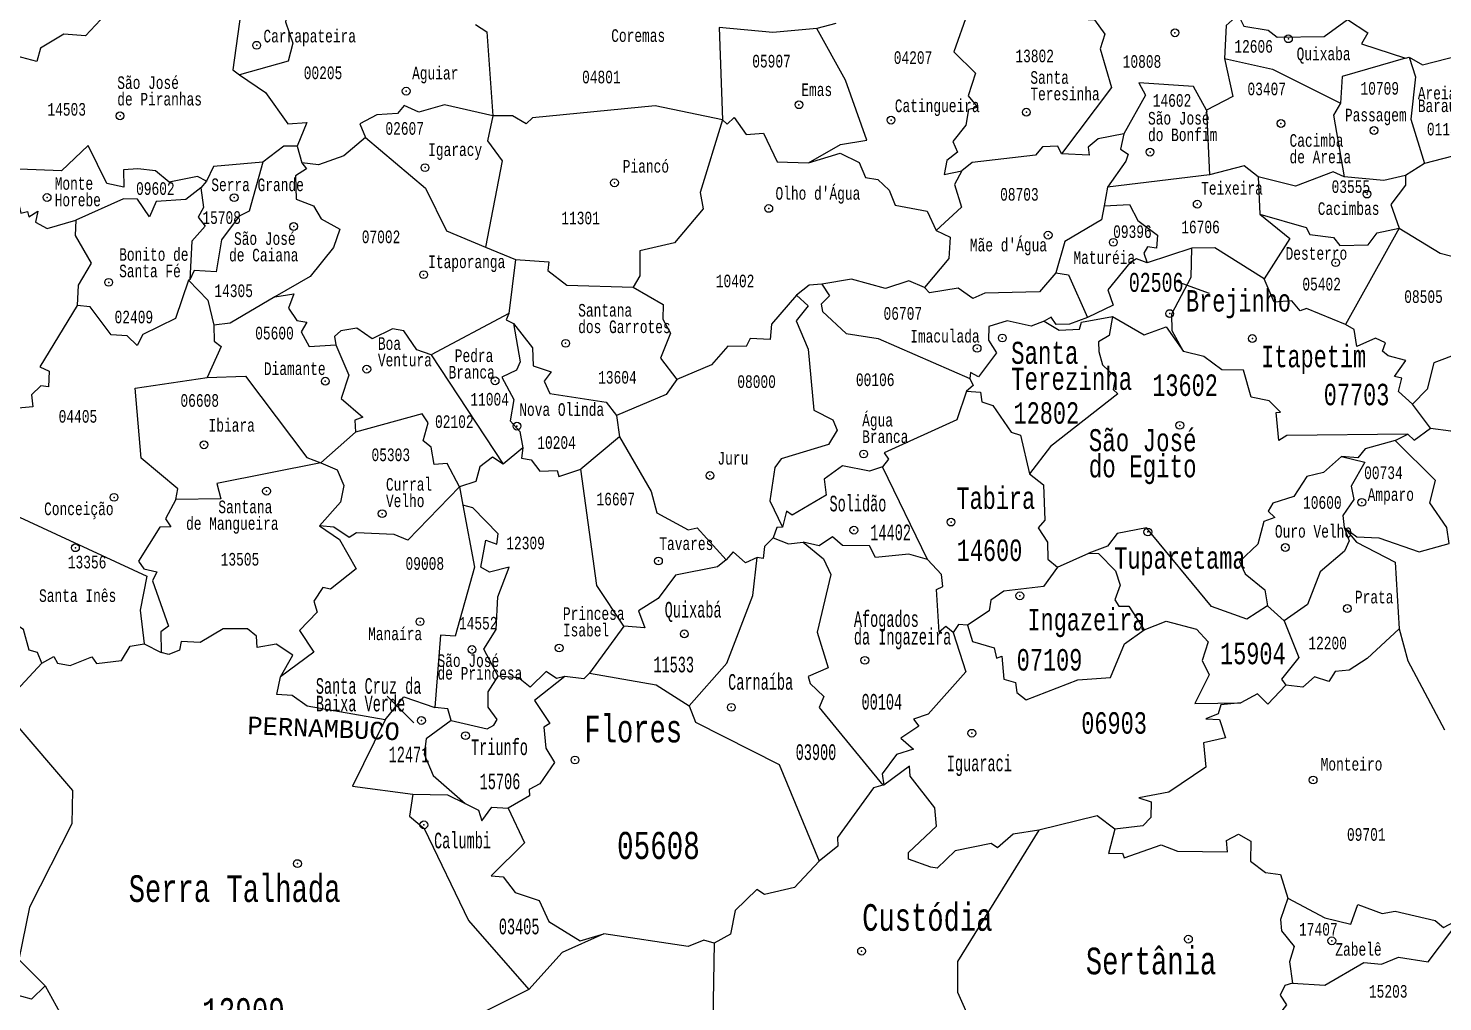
# Model space of a CAD drawing. Header units: millimetres. Extents: x 9851 to 10267, y 23387 to 23778.
# Drawn here: x 10204.67 to 10221.05, y 23643.33 to 23654.6 of the extents above; entities that cross this region are included whole.
import ezdxf
from ezdxf.enums import TextEntityAlignment as Align

# ---------------------------------------------------------------- set-up
doc = ezdxf.new("R2010")
doc.units = ezdxf.units.MM
doc.layers.add('3', color=7, linetype='Continuous')
doc.styles.add('MONOTXT', font='MONOTXT', dxfattribs={"height": 0.2})

# ---------------------------------------------------------------- blocks, each defined once
blk = doc.blocks.new('SEDE')
at = {"layer": '3', "color": 7, "linetype": 'Continuous'}
blk.add_circle((0, 0), 0.00451, dxfattribs=at)

msp = doc.modelspace()

# ---------------------------------------------------------------- linework, layer by layer
at = {"color": 7, "linetype": 'Continuous'}
for p, q in [((10212.674, 23654.61), (10212.712, 23653.54)), ((10214.022, 23654.658), (10213.802, 23654.599)), ((10220.622, 23654.257), (10220.665, 23654.266)), ((10218.316, 23653.654), (10218.351, 23652.906)), ((10207.784, 23653.237), (10207.84, 23653.044)), ((10220.841, 23653.038), (10220.624, 23652.898)), ((10218.351, 23652.906), (10217.172, 23652.763)), ((10218.915, 23652.881), (10218.934, 23652.449)), ((10206.736, 23652.83), (10206.669, 23652.756)), ((10217.172, 23652.763), (10217.13, 23652.546)), ((10220.548, 23652.289), (10219.928, 23651.173)), ((10209.965, 23652.068), (10210.313, 23651.924)), ((10218.147, 23652.057), (10217.629, 23651.886)), ((10210.313, 23651.924), (10210.237, 23651.298)), ((10206.543, 23651.69), (10206.527, 23651.685)), ((10218.353, 23651.531), (10217.959, 23651.673)), ((10210.237, 23651.298), (10209.337, 23650.822)), ((10209.337, 23650.822), (10210.169, 23649.555)), ((10220.913, 23649.974), (10220.705, 23650.252)), ((10211.485, 23650.119), (10211.518, 23649.871)), ((10208.46, 23649.925), (10208.059, 23649.571)), ((10211.518, 23649.871), (10211.072, 23649.497)), ((10220.503, 23649.83), (10220.65, 23649.901)), ((10210.399, 23649.746), (10210.169, 23649.555)), ((10215.084, 23648.453), (10214.563, 23649.524)), ((10209.664, 23649.294), (10209.704, 23649.082)), ((10216.591, 23648.365), (10216.956, 23648.526)), ((10219.022, 23647.915), (10219.215, 23647.741)), ((10211.567, 23647.681), (10211.171, 23647.137)), ((10206.013, 23647.477), (10206.21, 23647.375)), ((10209.136, 23646.562), (10208.826, 23646.871)), ((10214.579, 23645.841), (10214.57, 23645.84))]:
    msp.add_line(p, q, dxfattribs=at)
for points in [[(10206.772, 23654.934), (10206.21, 23654.953), (10205.781, 23654.881), (10205.621, 23654.821), (10205.333, 23654.513), (10205.081, 23654.534), (10204.813, 23654.372), (10204.77, 23654.217), (10204.365, 23654.323)], [(10207.087, 23654.913), (10207.131, 23654.787), (10207.038, 23654.119), (10207.116, 23654.064)], [(10207.624, 23654.86), (10207.686, 23654.817), (10207.649, 23654.677), (10207.736, 23654.43), (10207.682, 23654.222), (10207.116, 23654.064)], [(10215.548, 23654.777), (10215.39, 23654.329), (10215.64, 23654.082), (10215.556, 23653.82), (10215.667, 23653.684), (10215.56, 23653.661), (10215.531, 23653.478), (10215.38, 23653.289), (10215.435, 23653.166), (10215.311, 23653.069), (10215.28, 23652.909), (10215.483, 23652.95)], [(10215.548, 23654.777), (10217.019, 23654.699), (10217.138, 23654.532), (10217.086, 23654.365), (10217.215, 23653.916), (10216.637, 23653.147)], [(10218.683, 23654.756), (10218.545, 23654.633), (10218.524, 23654.252)], [(10218.683, 23654.756), (10218.749, 23654.627), (10219.031, 23654.579), (10219.135, 23654.497), (10219.681, 23654.507), (10219.951, 23654.704), (10220.187, 23654.55), (10220.112, 23654.422), (10220.622, 23654.257)], [(10209.852, 23654.646), (10209.983, 23654.559), (10210.049, 23653.589)], [(10213.802, 23654.599), (10213.295, 23654.551), (10212.674, 23654.61)], [(10213.708, 23653.045), (10214.078, 23653.256), (10214.381, 23653.307), (10214.136, 23654.001), (10213.802, 23654.599)], [(10218.524, 23654.252), (10218.621, 23653.813), (10218.316, 23653.654)], [(10218.524, 23654.252), (10219.083, 23654.13), (10219.871, 23653.734)], [(10220.622, 23654.257), (10219.889, 23654.042), (10219.871, 23653.734)], [(10220.665, 23654.266), (10220.82, 23654.177), (10221.39, 23654.323)], [(10220.665, 23654.266), (10220.738, 23654.04), (10220.683, 23653.55), (10220.841, 23653.038)], [(10207.116, 23654.064), (10207.419, 23653.857), (10207.677, 23653.497), (10207.897, 23653.509), (10207.784, 23653.237)], [(10218.316, 23653.654), (10218.166, 23653.929), (10217.533, 23653.97), (10217.612, 23653.828), (10217.361, 23653.378)], [(10210.049, 23653.589), (10209.49, 23653.715), (10209.192, 23653.629), (10209.025, 23653.709), (10208.946, 23653.613), (10208.707, 23653.6), (10208.51, 23653.494), (10208.576, 23653.338)], [(10212.712, 23653.54), (10211.93, 23653.705), (10210.512, 23653.566), (10210.437, 23653.496), (10210.277, 23653.589), (10210.049, 23653.589)], [(10219.871, 23653.734), (10219.787, 23653.597), (10219.912, 23652.883)], [(10210.049, 23653.589), (10209.99, 23653.3), (10210.16, 23653.066), (10209.965, 23652.068)], [(10212.712, 23653.54), (10212.452, 23652.701), (10212.489, 23652.512), (10212.154, 23652.116), (10211.753, 23652.024), (10211.755, 23651.736), (10211.675, 23651.603)], [(10212.712, 23653.54), (10212.767, 23653.49), (10212.848, 23653.569), (10212.987, 23653.371), (10213.187, 23653.387), (10213.344, 23653.055), (10213.708, 23653.045)], [(10217.361, 23653.378), (10217.063, 23653.322), (10216.946, 23653.226), (10216.958, 23653.133), (10216.637, 23653.147)], [(10217.361, 23653.378), (10217.32, 23653.202), (10217.408, 23653.146), (10217.384, 23653.063), (10217.172, 23652.763)], [(10206.736, 23652.83), (10206.631, 23652.884), (10206.303, 23652.821), (10206.142, 23652.95), (10205.94, 23652.973), (10205.774, 23652.961), (10205.776, 23652.763), (10205.58, 23652.805), (10205.362, 23653.245), (10205.056, 23652.952), (10204.563, 23652.97), (10204.351, 23652.914)], [(10207.784, 23653.237), (10207.629, 23653.238), (10207.387, 23653.053)], [(10208.576, 23653.338), (10208.326, 23653.124), (10208.032, 23653.019), (10207.84, 23653.044)], [(10208.576, 23653.338), (10209.271, 23652.75), (10209.516, 23652.256), (10209.965, 23652.068)], [(10216.637, 23653.147), (10216.595, 23653.236), (10216.417, 23653.229), (10216.336, 23653.133), (10215.602, 23653.046), (10215.483, 23652.95)], [(10221.441, 23653.296), (10221.282, 23653.277), (10221.274, 23653.148), (10220.841, 23653.038)], [(10207.387, 23653.053), (10207.23, 23652.486), (10207.111, 23652.426), (10206.91, 23652.152), (10206.847, 23651.782), (10206.593, 23651.796), (10206.543, 23651.69)], [(10207.387, 23653.053), (10206.815, 23653.003), (10206.736, 23652.83)], [(10207.84, 23653.044), (10207.894, 23652.975), (10207.766, 23652.894), (10207.772, 23652.622), (10207.974, 23652.547), (10208.063, 23652.397), (10208.279, 23652.277), (10208.205, 23652.065), (10207.935, 23651.727), (10207.525, 23651.492)], [(10213.708, 23653.045), (10214.074, 23653.154), (10214.296, 23653.047), (10214.366, 23652.874), (10214.51, 23652.85), (10214.64, 23652.726), (10214.711, 23652.552), (10215.082, 23652.483), (10215.186, 23652.259)], [(10215.483, 23652.95), (10215.399, 23652.792), (10215.478, 23652.53), (10215.186, 23652.259)], [(10218.915, 23652.881), (10218.752, 23653.009), (10218.351, 23652.906)], [(10219.912, 23652.883), (10219.786, 23652.941), (10219.349, 23652.774), (10218.915, 23652.881)], [(10220.624, 23652.898), (10220.37, 23652.838), (10219.912, 23652.883)], [(10220.624, 23652.898), (10220.624, 23652.786), (10220.452, 23652.561), (10220.548, 23652.289)], [(10206.669, 23652.756), (10206.495, 23652.62), (10206.152, 23652.595), (10206.076, 23652.42), (10205.935, 23652.625), (10205.772, 23652.629), (10205.219, 23652.381)], [(10206.669, 23652.756), (10206.698, 23652.527), (10206.636, 23652.415), (10206.72, 23652.31), (10206.564, 23652.136), (10206.543, 23651.69)], [(10204.552, 23652.596), (10204.584, 23652.461), (10204.66, 23652.48), (10204.678, 23652.42), (10204.78, 23652.483), (10204.752, 23652.357), (10204.89, 23652.282), (10205.219, 23652.381)], [(10217.13, 23652.546), (10217.1, 23652.385), (10216.677, 23652.132), (10216.572, 23651.771)], [(10217.13, 23652.546), (10217.425, 23652.56), (10217.523, 23652.375), (10217.751, 23652.206), (10217.738, 23652.057), (10217.634, 23652.072), (10217.593, 23652), (10217.629, 23651.886)], [(10205.219, 23652.381), (10205.215, 23652.203), (10205.4, 23651.884), (10205.247, 23651.629), (10205.235, 23651.394)], [(10218.934, 23652.449), (10219.472, 23652.297), (10219.516, 23652.213), (10219.788, 23652.178), (10219.861, 23652.088), (10220.188, 23652.096), (10220.294, 23652.232), (10220.548, 23652.289)], [(10218.934, 23652.449), (10219.284, 23652.168), (10218.986, 23651.701)], [(10215.186, 23652.259), (10215.349, 23652.184), (10215.334, 23651.936), (10215.049, 23651.602)], [(10220.548, 23652.289), (10221.023, 23651.999), (10222.073, 23651.728), (10223.173, 23651.784)], [(10218.051, 23650.861), (10217.92, 23651.1), (10217.917, 23651.295), (10218.139, 23651.721), (10218.147, 23652.057)], [(10218.986, 23651.701), (10218.414, 23652.058), (10218.147, 23652.057)], [(10210.313, 23651.924), (10210.7, 23651.897), (10210.689, 23651.799), (10210.909, 23651.628), (10211.675, 23651.603)], [(10217.629, 23651.886), (10217.506, 23651.934), (10217.428, 23651.888), (10217.174, 23651.574), (10217.237, 23651.395), (10216.937, 23651.254)], [(10216.572, 23651.771), (10216.384, 23651.549), (10215.748, 23651.536), (10215.609, 23651.475), (10215.439, 23651.592), (10215.11, 23651.54), (10215.049, 23651.602)], [(10216.572, 23651.771), (10216.72, 23651.748), (10216.937, 23651.254)], [(10223.173, 23651.784), (10222.567, 23651.111), (10221.866, 23650.896), (10221.322, 23651.038), (10221.369, 23650.954), (10221.233, 23650.903), (10221.246, 23650.839), (10220.949, 23650.73), (10220.874, 23650.423), (10220.705, 23650.252)], [(10206.527, 23651.685), (10206.374, 23651.24), (10205.995, 23651.055), (10205.93, 23650.929), (10205.815, 23651.041), (10205.629, 23651.053), (10205.386, 23651.376), (10205.235, 23651.394)], [(10206.527, 23651.685), (10206.751, 23651.456), (10206.82, 23651.164)], [(10211.675, 23651.603), (10212.025, 23651.405), (10212.019, 23651.233), (10212.108, 23651.074), (10211.994, 23650.783), (10212.181, 23650.534)], [(10213.862, 23651.64), (10213.714, 23651.629), (10213.567, 23651.511)], [(10213.862, 23651.64), (10213.95, 23651.506), (10213.855, 23651.406), (10213.871, 23651.324), (10214.143, 23651.067), (10214.515, 23651.009), (10215.575, 23650.548)], [(10215.049, 23651.602), (10214.869, 23651.679), (10214.601, 23651.59), (10214.205, 23651.697), (10213.862, 23651.64)], [(10219.928, 23651.173), (10219.476, 23651.357), (10219.402, 23651.33), (10219.306, 23651.446), (10219.102, 23651.431), (10218.986, 23651.701)], [(10205.235, 23651.394), (10204.802, 23650.682), (10204.911, 23650.633), (10204.903, 23650.449), (10204.815, 23650.462), (10204.709, 23650.357), (10204.722, 23650.221), (10204.298, 23650.179), (10204.461, 23649.944), (10204.209, 23649.575), (10204.202, 23649.141), (10203.957, 23649.05)], [(10207.525, 23651.492), (10207.009, 23651.187), (10206.82, 23651.164)], [(10207.525, 23651.492), (10207.744, 23651.528), (10207.685, 23651.362), (10207.78, 23651.22), (10207.897, 23651.201), (10207.83, 23651.086), (10207.925, 23650.919), (10208.232, 23650.936)], [(10213.567, 23651.511), (10213.278, 23651.175), (10213.262, 23650.998), (10213.031, 23651.01), (10212.985, 23650.919), (10212.772, 23650.922), (10212.584, 23650.706), (10212.181, 23650.534)], [(10213.567, 23651.511), (10213.704, 23651.387), (10213.564, 23651.215), (10213.704, 23650.888), (10213.77, 23650.18), (10213.99, 23650.069), (10214.038, 23649.949), (10213.938, 23649.785), (10213.392, 23649.619), (10213.317, 23649.517), (10213.258, 23649.131), (10213.408, 23648.825)], [(10210.237, 23651.298), (10210.206, 23651.225), (10210.289, 23651.184)], [(10217.23, 23651.266), (10217.188, 23651.045), (10217.066, 23650.97), (10217.072, 23650.859), (10217.112, 23650.706), (10217.262, 23650.561), (10217.236, 23650.419), (10217.29, 23650.368), (10216.51, 23649.761), (10216.267, 23649.445)], [(10216.436, 23651.212), (10216.612, 23651.107), (10216.847, 23651.118), (10216.87, 23651.2), (10217.23, 23651.266)], [(10216.937, 23651.254), (10216.73, 23651.176), (10216.574, 23651.172), (10216.517, 23651.258), (10216.436, 23651.212)], [(10217.23, 23651.266), (10217.594, 23651.054), (10217.85, 23651.147), (10218.051, 23650.861)], [(10206.82, 23651.164), (10206.822, 23650.981), (10206.905, 23650.917), (10206.743, 23650.557)], [(10209.337, 23650.822), (10209.169, 23650.878), (10209.021, 23651.1), (10208.888, 23651.121), (10208.653, 23651.007), (10208.475, 23651.13), (10208.289, 23651.101), (10208.218, 23651.034), (10208.232, 23650.936)], [(10210.289, 23651.184), (10210.367, 23650.74), (10210.325, 23650.643), (10210.156, 23650.562), (10210.294, 23650.306), (10210.253, 23650.057), (10210.363, 23649.934), (10210.399, 23649.746)], [(10210.289, 23651.184), (10210.511, 23650.903), (10210.518, 23650.695), (10210.728, 23650.626), (10210.644, 23650.515), (10210.71, 23650.375), (10211.363, 23650.275), (10211.485, 23650.119)], [(10216.436, 23651.212), (10216.287, 23651.154), (10216.008, 23651.216), (10215.795, 23651.149), (10215.793, 23650.99), (10215.886, 23650.846), (10215.675, 23650.567), (10215.585, 23650.615), (10215.575, 23650.548)], [(10220.705, 23650.252), (10220.543, 23650.395), (10220.58, 23650.551), (10220.496, 23650.572), (10220.626, 23650.754), (10220.422, 23650.809), (10220.356, 23650.863), (10220.391, 23650.96), (10220.273, 23651.016), (10220.057, 23650.919), (10220.026, 23651.114), (10219.928, 23651.173)], [(10208.232, 23650.936), (10208.384, 23650.587), (10208.294, 23650.317), (10208.545, 23650.1), (10208.452, 23650.065), (10208.46, 23649.925)], [(10220.65, 23649.901), (10219.247, 23649.888), (10219.155, 23649.83), (10219.126, 23650.152), (10219.175, 23650.157), (10219.042, 23650.288), (10218.833, 23650.33), (10218.746, 23650.645), (10218.494, 23650.649), (10218.286, 23650.803), (10218.051, 23650.861)], [(10206.743, 23650.557), (10207.187, 23650.575), (10207.896, 23649.632), (10208.059, 23649.571)], [(10206.379, 23649.146), (10206.402, 23649.269), (10205.976, 23649.625), (10205.907, 23650.437), (10206.743, 23650.557)], [(10212.181, 23650.534), (10212.058, 23650.362), (10211.485, 23650.119)], [(10215.575, 23650.548), (10215.614, 23650.467), (10215.538, 23650.402)], [(10215.538, 23650.402), (10215.425, 23650.067), (10214.583, 23649.685), (10214.633, 23649.612), (10214.563, 23649.524)], [(10215.538, 23650.402), (10215.7, 23650.389), (10215.715, 23650.278), (10215.844, 23650.233), (10216.056, 23649.928), (10216.164, 23649.893), (10216.267, 23649.445)], [(10209.664, 23649.294), (10209.522, 23649.565), (10209.371, 23649.551), (10209.338, 23649.753), (10209.245, 23649.824), (10209.303, 23650.033), (10209.232, 23650.139), (10208.46, 23649.925)], [(10220.65, 23649.901), (10220.723, 23649.833), (10220.913, 23649.974)], [(10220.913, 23649.974), (10221.148, 23649.943), (10221.253, 23649.788), (10221.384, 23649.74), (10221.597, 23649.725), (10221.917, 23649.866), (10222.197, 23649.81), (10222.423, 23649.716), (10222.478, 23649.612)], [(10211.518, 23649.871), (10211.886, 23649.241), (10211.952, 23648.994), (10212.312, 23648.794), (10212.419, 23648.82), (10212.755, 23648.448)], [(10220.503, 23649.83), (10220.154, 23649.735), (10220.07, 23649.63), (10219.882, 23649.644)], [(10219.91, 23648.821), (10220.059, 23648.713), (10220.315, 23648.701), (10220.781, 23648.541), (10221.127, 23648.637), (10221.102, 23648.824), (10220.905, 23649.109), (10220.971, 23649.365), (10220.503, 23649.83)], [(10210.169, 23649.555), (10210.048, 23649.635), (10209.9, 23649.524), (10209.853, 23649.354), (10209.664, 23649.294)], [(10210.399, 23649.746), (10210.383, 23649.627), (10210.496, 23649.605), (10210.596, 23649.473), (10210.797, 23649.482), (10210.816, 23649.413), (10211.072, 23649.497)], [(10219.882, 23649.644), (10219.673, 23649.459), (10219.479, 23649.412), (10219.329, 23649.18), (10219.087, 23649.103), (10219.033, 23649.012), (10219.11, 23648.939), (10218.982, 23648.892), (10218.913, 23648.631), (10218.698, 23648.43), (10218.764, 23648.286), (10218.994, 23648.1), (10219.022, 23647.915)], [(10219.882, 23649.644), (10220.15, 23649.58), (10219.991, 23649.301), (10220.022, 23649.148), (10219.896, 23648.96), (10219.91, 23648.821)], [(10208.059, 23649.571), (10206.855, 23649.333), (10206.899, 23649.155), (10206.379, 23649.146)], [(10208.059, 23649.571), (10208.246, 23649.489), (10208.325, 23649.307), (10208.286, 23649.116), (10208.045, 23648.84)], [(10211.567, 23647.681), (10211.254, 23648.151), (10211.072, 23649.497)], [(10214.563, 23649.524), (10214.413, 23649.473), (10214.101, 23649.538), (10213.888, 23649.383), (10213.913, 23649.198), (10213.517, 23648.967), (10213.453, 23649.01), (10213.408, 23648.825)], [(10216.267, 23649.445), (10216.429, 23649.317), (10216.444, 23648.906), (10216.368, 23648.819), (10216.477, 23648.653), (10216.48, 23648.457), (10216.591, 23648.365)], [(10209.664, 23649.294), (10209.068, 23648.674), (10208.908, 23648.742), (10208.47, 23648.761), (10208.385, 23648.708), (10208.21, 23648.825), (10208.045, 23648.84)], [(10206.379, 23649.146), (10206.26, 23648.923), (10206.32, 23648.83), (10206.195, 23648.827), (10205.947, 23648.434), (10206.009, 23648.343), (10206.161, 23648.308), (10206.108, 23648.205), (10206.296, 23647.681), (10206.205, 23647.615), (10206.21, 23647.375)], [(10203.957, 23649.05), (10204.305, 23649.063), (10206.044, 23648.26), (10205.965, 23647.864), (10206.013, 23647.477)], [(10209.704, 23649.082), (10209.838, 23648.363), (10209.615, 23647.565), (10209.446, 23647.575), (10209.38, 23646.74)], [(10210.112, 23647.1), (10209.947, 23647.415), (10210.09, 23647.64), (10210.11, 23648.02), (10210.24, 23648.363), (10210.013, 23648.307), (10209.912, 23648.365), (10209.969, 23648.675), (10210.096, 23648.628), (10210.113, 23648.748), (10209.82, 23649.052), (10209.704, 23649.082)], [(10208.045, 23648.84), (10208.274, 23648.683), (10208.469, 23648.344), (10208.171, 23648.109), (10208.083, 23648.127), (10207.979, 23647.971), (10208.017, 23647.842), (10207.811, 23647.629), (10207.976, 23647.379), (10207.592, 23647.093)], [(10213.408, 23648.825), (10213.341, 23648.822), (10213.298, 23648.704)], [(10219.022, 23647.915), (10218.783, 23647.761), (10218.377, 23647.907), (10217.623, 23648.818), (10217.282, 23648.753), (10217.169, 23648.607), (10216.956, 23648.526)], [(10219.91, 23648.821), (10219.97, 23648.667), (10219.917, 23648.55), (10219.635, 23648.309), (10219.487, 23647.933), (10219.215, 23647.741)], [(10219.91, 23648.821), (10220.056, 23648.652), (10220.502, 23648.42), (10220.55, 23647.649)], [(10204.828, 23647.251), (10204.778, 23647.377), (10204.68, 23647.402), (10204.615, 23647.64), (10204.502, 23647.714), (10204.491, 23647.85), (10204.336, 23647.935), (10204.335, 23648.021), (10204.242, 23648.026), (10204.248, 23648.111), (10204.131, 23648.214), (10204.028, 23648.209), (10203.888, 23648.446), (10203.591, 23648.609)], [(10213.298, 23648.704), (10213.197, 23648.602), (10213.182, 23648.465), (10213.113, 23648.476)], [(10213.298, 23648.704), (10213.474, 23648.632), (10213.647, 23648.654)], [(10215.084, 23648.453), (10214.869, 23648.513), (10214.482, 23648.476), (10214.413, 23648.612), (10214.102, 23648.614), (10213.986, 23648.715), (10213.832, 23648.611), (10213.647, 23648.654)], [(10213.647, 23648.654), (10213.88, 23648.46), (10213.966, 23648.28), (10213.809, 23647.61), (10213.936, 23647.198), (10213.704, 23647.099), (10213.725, 23647.015), (10213.883, 23646.866), (10213.83, 23646.738), (10214.57, 23645.84)], [(10212.755, 23648.448), (10212.653, 23648.367), (10212.166, 23648.271), (10211.967, 23647.999), (10211.737, 23647.859), (10211.813, 23647.66), (10211.567, 23647.681)], [(10212.325, 23646.758), (10212.76, 23647.251), (10213.062, 23648.036), (10213.113, 23648.476)], [(10213.113, 23648.476), (10212.977, 23648.413), (10212.836, 23648.542), (10212.755, 23648.448)], [(10215.383, 23647.606), (10215.298, 23647.676), (10215.22, 23647.612), (10215.188, 23648.103), (10215.263, 23648.139), (10215.247, 23648.28), (10215.084, 23648.453)], [(10216.956, 23648.526), (10217.067, 23648.522), (10217.265, 23648.32), (10217.317, 23648.155), (10217.255, 23647.985), (10217.303, 23647.911), (10217.418, 23647.91), (10217.597, 23647.636)], [(10216.591, 23648.365), (10216.43, 23648.141), (10215.97, 23648.087), (10215.818, 23647.983), (10215.799, 23647.859), (10215.547, 23647.692)], [(10207.592, 23647.093), (10207.734, 23647.345), (10207.543, 23647.471), (10207.32, 23647.434), (10207.312, 23647.566), (10207.21, 23647.648), (10206.929, 23647.649), (10206.66, 23647.493), (10206.442, 23647.501), (10206.42, 23647.402), (10206.297, 23647.353), (10206.21, 23647.375)], [(10215.547, 23647.692), (10215.444, 23647.701), (10215.383, 23647.606)], [(10215.547, 23647.692), (10215.608, 23647.503), (10215.857, 23647.429), (10215.886, 23647.308), (10215.945, 23647.334), (10215.97, 23647.068), (10216.103, 23647.029), (10216.119, 23646.912), (10216.228, 23646.827), (10216.827, 23647.061), (10217.207, 23647.087), (10217.368, 23647.474), (10217.597, 23647.636)], [(10217.597, 23647.636), (10217.85, 23647.737), (10218.203, 23647.647), (10218.335, 23647.5), (10218.268, 23647.282), (10218.348, 23647.118), (10218.182, 23646.785), (10218.715, 23646.792)], [(10219.215, 23647.741), (10219.387, 23647.316), (10219.185, 23647.067), (10219.236, 23646.999)], [(10220.55, 23647.649), (10220.177, 23647.307), (10219.968, 23647.171), (10219.807, 23647.157), (10219.733, 23647.041), (10219.568, 23647.093), (10219.434, 23646.974), (10219.236, 23646.999)], [(10220.55, 23647.649), (10220.651, 23647.279), (10221.074, 23646.479)], [(10204.828, 23647.251), (10204.965, 23647.331), (10205.007, 23647.253), (10205.154, 23647.226), (10205.408, 23647.327), (10205.461, 23647.247), (10205.75, 23647.282), (10205.85, 23647.45), (10206.013, 23647.477)], [(10215.383, 23647.606), (10215.531, 23647.153), (10215.095, 23646.66), (10214.922, 23646.602), (10214.985, 23646.524), (10214.775, 23646.383), (10214.922, 23646.256), (10214.728, 23646.193), (10214.561, 23645.97), (10214.579, 23645.841)], [(10204.828, 23647.251), (10204.534, 23646.935), (10204.492, 23646.585), (10205.182, 23645.778), (10205.174, 23645.391), (10204.686, 23644.426), (10204.56, 23643.821), (10204.866, 23643.515)], [(10210.884, 23647.096), (10210.787, 23647.076), (10210.667, 23647.155), (10210.483, 23646.973), (10210.35, 23647.081), (10210.112, 23647.1)], [(10211.171, 23647.137), (10211.106, 23647.071), (10210.884, 23647.096)], [(10211.171, 23647.137), (10211.943, 23647.001), (10212.325, 23646.758)], [(10208.802, 23646.598), (10207.901, 23646.755), (10207.727, 23646.877), (10207.55, 23646.891), (10207.592, 23647.093)], [(10209.569, 23646.587), (10209.985, 23646.491), (10210.062, 23646.536), (10210.102, 23646.599), (10209.998, 23646.743), (10209.998, 23646.92), (10210.112, 23647.1)], [(10210.884, 23647.096), (10210.534, 23646.82), (10210.711, 23646.555), (10210.64, 23646.512), (10210.665, 23646.27), (10210.767, 23646.102), (10210.597, 23645.854), (10210.472, 23645.788), (10210.476, 23645.716), (10210.23, 23645.574)], [(10219.236, 23646.999), (10219.027, 23646.776), (10218.909, 23646.896), (10218.715, 23646.792)], [(10208.802, 23646.598), (10209.02, 23646.864), (10209.38, 23646.74)], [(10209.569, 23646.587), (10209.531, 23646.723), (10209.38, 23646.74)], [(10212.325, 23646.758), (10212.398, 23646.569), (10213.366, 23646.078), (10213.832, 23644.959)], [(10218.715, 23646.792), (10218.483, 23646.769), (10218.453, 23646.664), (10218.31, 23646.607), (10218.469, 23646.601), (10218.536, 23646.386), (10218.284, 23646.329), (10218.309, 23646.048), (10217.882, 23645.758), (10217.534, 23645.692), (10217.676, 23645.647), (10217.673, 23645.465), (10217.579, 23645.369), (10217.257, 23645.331)], [(10208.802, 23646.598), (10208.424, 23645.827), (10209.123, 23645.737)], [(10209.569, 23646.587), (10209.278, 23646.375), (10209.254, 23646.2), (10209.359, 23645.953), (10209.729, 23645.627)], [(10216.374, 23645.319), (10216.076, 23645.271), (10215.896, 23645.114), (10215.824, 23645.163), (10215.407, 23645.08), (10215.196, 23644.878), (10215.123, 23644.891), (10214.866, 23644.984), (10214.864, 23645.061), (10215.19, 23645.364), (10215.171, 23645.578), (10214.885, 23645.945), (10214.877, 23646.06), (10214.579, 23645.841)], [(10214.57, 23645.84), (10214.462, 23645.809), (10214.045, 23645.233), (10214.047, 23645.133), (10213.832, 23644.959)], [(10209.123, 23645.737), (10209.084, 23645.481), (10209.254, 23645.338), (10209.77, 23644.274), (10210.468, 23643.476)], [(10209.123, 23645.737), (10209.524, 23645.726), (10209.729, 23645.627)], [(10209.729, 23645.627), (10209.885, 23645.551), (10209.925, 23645.425), (10210.039, 23645.586), (10210.23, 23645.574)], [(10210.23, 23645.574), (10210.418, 23645.171), (10210.033, 23644.791), (10210.172, 23644.78), (10210.309, 23644.599), (10210.587, 23644.504), (10210.701, 23644.262), (10211.062, 23644.037), (10211.338, 23644.12)], [(10217.257, 23645.331), (10217.051, 23645.484), (10216.374, 23645.319)], [(10217.257, 23645.331), (10217.182, 23645.047), (10217.343, 23645.052), (10217.362, 23644.998), (10217.793, 23645.148), (10217.982, 23645.077), (10218.56, 23645.069), (10218.547, 23645.198), (10218.689, 23645.273), (10218.829, 23645.191), (10218.828, 23644.961), (10219.002, 23644.828), (10219.173, 23644.804), (10219.26, 23644.532)], [(10216.374, 23645.319), (10215.432, 23643.8), (10215.435, 23643.442), (10215.613, 23643.033), (10215.486, 23642.798), (10215.413, 23642.826), (10215.392, 23642.573), (10215.449, 23642.531), (10215.2, 23642.208), (10215.056, 23642.147), (10215.115, 23642.051), (10214.802, 23641.623)], [(10213.832, 23644.959), (10213.547, 23644.655), (10213.198, 23644.576), (10213.109, 23644.633), (10212.857, 23644.39), (10212.803, 23644.114), (10212.614, 23644.012)], [(10204.866, 23643.515), (10204.708, 23643.361), (10204.483, 23643.426), (10204.4, 23643.349), (10204.251, 23643.442), (10204.064, 23643.771), (10203.874, 23643.794), (10203.839, 23644.12), (10203.716, 23644.3), (10203.488, 23644.442), (10203.402, 23644.653), (10203, 23644.763), (10202.445, 23644.723), (10202.38, 23644.626), (10202.19, 23644.592), (10202.15, 23644.393), (10202.035, 23644.323), (10201.952, 23644.613), (10201.741, 23644.655)], [(10219.26, 23644.532), (10219.175, 23644.285), (10219.187, 23644.152), (10219.334, 23643.971), (10219.277, 23643.796), (10219.314, 23643.547)], [(10219.26, 23644.532), (10219.688, 23644.304), (10219.988, 23644.231), (10220.07, 23644.46), (10220.352, 23644.353), (10220.504, 23644.382), (10220.965, 23644.272), (10221.064, 23644.191), (10221.268, 23644.3)], [(10219.314, 23643.547), (10219.689, 23643.523), (10220.141, 23643.788), (10220.344, 23643.767), (10220.54, 23643.848), (10220.885, 23643.793), (10221.268, 23644.3)], [(10211.338, 23644.12), (10210.853, 23643.901), (10210.468, 23643.476)], [(10212.614, 23644.012), (10212.495, 23644.046), (10212.315, 23643.973), (10211.338, 23644.12)], [(10212.614, 23644.012), (10212.59, 23642.677), (10212.646, 23642.526), (10212.361, 23642.303), (10212.263, 23642.128), (10212.309, 23642.011), (10212.205, 23641.798), (10212.259, 23641.559), (10212.208, 23641.323), (10211.837, 23640.888)], [(10219.314, 23643.547), (10219.223, 23643.522), (10219.169, 23643.408), (10219.245, 23643.297), (10219.119, 23643.139), (10219.344, 23643.025), (10219.573, 23643.043), (10219.566, 23642.957), (10219.341, 23642.744), (10219.313, 23642.405), (10219.639, 23642.392), (10219.947, 23642.578), (10220.09, 23642.467), (10219.949, 23642.386), (10219.943, 23642.133), (10220.322, 23642.151), (10220.522, 23641.901)], [(10204.866, 23643.515), (10205.46, 23642.436), (10205.453, 23642.33), (10205.266, 23642.296), (10205.198, 23642.153), (10205.262, 23641.91)], [(10210.468, 23643.476), (10209.926, 23643.205), (10209.597, 23642.771), (10209.311, 23642.684), (10209.014, 23642.319), (10209.06, 23642.192), (10208.95, 23642.006), (10208.87, 23642.026)]]:
    msp.add_lwpolyline(points, dxfattribs=at)
for p in [(10217.952, 23654.549), (10207.316, 23654.405), (10219.266, 23654.48), (10209.047, 23653.874), (10213.597, 23653.716), (10205.733, 23653.588), (10214.663, 23653.538), (10216.231, 23653.63), (10219.18, 23653.499), (10220.258, 23653.418), (10217.663, 23653.168), (10209.266, 23652.988), (10211.46, 23652.813), (10204.888, 23652.643), (10207.055, 23652.641), (10218.21, 23652.566), (10220.177, 23652.682), (10213.247, 23652.516), (10207.744, 23652.307), (10216.483, 23652.207), (10217.238, 23652.124), (10219.813, 23651.888), (10209.249, 23651.749), (10205.602, 23651.66), (10217.891, 23651.299), (10210.894, 23650.955), (10215.66, 23650.896), (10215.952, 23651.016), (10218.849, 23651.01), (10208.591, 23650.655), (10208.11, 23650.516), (10210.077, 23650.521), (10210.33, 23649.996), (10218.008, 23650.005), (10206.705, 23649.78), (10214.347, 23649.674), (10212.566, 23649.424), (10205.663, 23649.171), (10207.43, 23649.243), (10220.116, 23649.113), (10208.769, 23648.982), (10214.233, 23648.791), (10215.358, 23648.885), (10217.638, 23648.771), (10205.216, 23648.588), (10219.23, 23648.591), (10211.969, 23648.435), (10216.155, 23648.032), (10219.949, 23647.885), (10209.208, 23647.732), (10212.269, 23647.591), (10209.81, 23647.41), (10210.819, 23647.427), (10214.36, 23647.285), (10212.813, 23646.741), (10209.224, 23646.588), (10209.735, 23646.413), (10215.599, 23646.441), (10211.002, 23646.132), (10219.552, 23645.899), (10209.252, 23645.38), (10207.788, 23644.932), (10218.108, 23644.057), (10219.769, 23644.038), (10214.322, 23643.918)]:
    msp.add_point(p, dxfattribs=at)

# ---------------------------------------------------------------- block references
for p, xscale, yscale, zscale, rotation in [((10217.952, 23654.549), 10, 10, 10, 0.8201857042918301), ((10219.266, 23654.48), 10, 10, 10, 0.8191185944928874), ((10207.316, 23654.405), 10, 10, 10, 0.8388639391141356), ((10209.047, 23653.874), 9.999978176321772, 9.999978176321772, 10, 0.8482050299589121), ((10213.597, 23653.716), 10.00001922967341, 10.00001922967341, 10, 0.846066880588431), ((10205.733, 23653.588), 10, 10, 10, 0.8572753948101667), ((10214.663, 23653.538), 9.999979555434535, 9.999979555434535, 10, 0.8487385820139124), ((10216.231, 23653.63), 10.00001442177064, 10.00001442177064, 10, 0.8441994538762333), ((10219.18, 23653.499), 9.999999999999998, 9.999999999999998, 9.999999999999998, 0.8420652497233053), ((10220.258, 23653.418), 9.999999999999998, 9.999999999999998, 9.999999999999998, 0.8420652497233053), ((10217.663, 23653.168), 9.999989233504797, 9.999989233504797, 10, 0.8524734422717921), ((10209.266, 23652.988), 9.999981104984593, 9.999981104984593, 10, 0.8671500749537013), ((10211.46, 23652.813), 9.999985337297673, 9.999985337297673, 10, 0.8687507222701532), ((10220.177, 23652.682), 10, 10, 10, 0.8594095920763531), ((10204.888, 23652.643), 10, 10, 10, 0.877554258202719), ((10207.055, 23652.641), 10, 10, 10, 0.8762203917754152), ((10213.247, 23652.516), 10, 10, 10, 0.8732858822938959), ((10218.21, 23652.566), 10.00002273804778, 10.00002273804778, 10, 0.8652786222429719), ((10207.744, 23652.307), 10.0000223442651, 10.0000223442651, 10, 0.8826229419383252), ((10216.483, 23652.207), 10, 10, 10, 0.8759536183759259), ((10217.238, 23652.124), 10, 10, 10, 0.8767539384603998), ((10219.813, 23651.888), 10.00001089507029, 10.00001089507029, 10, 0.8783545776025687), ((10209.249, 23651.749), 10, 10, 10, 0.8935647415176822), ((10205.602, 23651.66), 10.00001556365453, 10.00001556365453, 10, 0.8972995475108321), ((10217.891, 23651.299), 10, 10, 10, 0.8946318297206035), ((10215.952, 23651.016), 9.999985832997307, 9.999985832997307, 10, 0.9034394904309871), ((10210.894, 23650.955), 10, 10, 10, 0.9093084633579371), ((10215.66, 23650.896), 10, 10, 10, 0.9063739792721931), ((10218.849, 23651.01), 10.00002286685114, 10.00002286685114, 10, 0.8999672614102796), ((10208.591, 23650.655), 9.999977000172626, 9.999977000172626, 10, 0.9170490777417618), ((10210.077, 23650.521), 9.999982969388332, 9.999982969388332, 10, 0.9191832457274021), ((10208.11, 23650.516), 9.999985959199048, 9.999985959199048, 10, 0.9202503287640322), ((10210.33, 23649.996), 10.00001377937957, 10.00001377937957, 10, 0.9301208164901011), ((10218.008, 23650.005), 10.00000000000001, 10.00000000000001, 10.00000000000001, 0.9239851143596215), ((10206.705, 23649.78), 9.99998390180692, 9.99998390180692, 10, 0.9359940873634268), ((10214.347, 23649.674), 9.999980101116444, 9.999980101116444, 10, 0.9346602391226471), ((10212.566, 23649.424), 10, 10, 10, 0.9413294701657708), ((10207.43, 23649.243), 10.00001527189519, 10.00001527189519, 10, 0.9469316045350883), ((10205.663, 23649.171), 10.0000198932061, 10.0000198932061, 10, 0.948532211033784), ((10220.116, 23649.113), 10, 10, 10, 0.9421297761802143), ((10208.769, 23648.982), 9.999984146837827, 9.999984146837827, 10, 0.952271387917405), ((10215.358, 23648.885), 9.999981826091243, 9.999981826091243, 10, 0.9514710828578817), ((10214.233, 23648.791), 9.999989569500542, 9.999989569500542, 10, 0.9541387649439043), ((10217.638, 23648.771), 9.999984146837827, 9.999984146837827, 10, 0.952271387917405), ((10205.216, 23648.588), 10, 10, 10, 0.960274418022171), ((10219.23, 23648.591), 10.00000000000001, 10.00000000000001, 10.00000000000001, 0.9549390687634874), ((10211.969, 23648.435), 10.00001527655727, 10.00001527655727, 10, 0.9629420864116586), ((10216.155, 23648.032), 9.999989137335627, 9.999989137335627, 10, 0.9698825207983253), ((10219.949, 23647.885), 10, 10, 10, 0.9704160542793657), ((10209.208, 23647.732), 10.00001447131877, 10.00001447131877, 10, 0.9784190362461305), ((10212.269, 23647.591), 10.00002243371189, 10.00002243371189, 10, 0.9810866884323394), ((10209.81, 23647.41), 9.999987858621768, 9.999987858621768, 10, 0.9850927456934577), ((10210.819, 23647.427), 9.999987058151586, 9.999987058151586, 10, 0.9848259800637079), ((10214.36, 23647.285), 9.999999999999998, 9.999999999999998, 9.999999999999998, 0.9872268691928013), ((10212.813, 23646.741), 9.999984034622349, 9.999984034622349, 10, 0.9992359154732972), ((10209.224, 23646.588), 10, 10, 10, 1.002170323119541), ((10215.599, 23646.441), 10.00000000000001, 10.00000000000001, 10.00000000000001, 1.005104725507904), ((10209.735, 23646.413), 10, 10, 10, 1.00590501615382), ((10211.002, 23646.132), 9.999976704834264, 9.999976704834264, 10, 1.012045277163549), ((10219.552, 23645.899), 9.999988240804795, 9.999988240804795, 10, 1.015779964919064), ((10209.252, 23645.38), 9.999977379645536, 9.999977379645536, 10, 1.027255520756271), ((10207.788, 23644.932), 10, 10, 10, 1.035791895975918), ((10218.108, 23644.057), 9.999979984021982, 9.999979984021982, 10, 1.057409236630134), ((10219.769, 23644.038), 9.999980843473645, 9.999980843473645, 10, 1.05767599642367), ((10214.322, 23643.918), 9.99998858829317, 9.99998858829317, 10, 1.060076832500457)]:
    msp.add_blockref('SEDE', p, dxfattribs=dict(at, xscale=xscale, yscale=yscale, zscale=zscale, rotation=rotation))

# ---------------------------------------------------------------- texts
at = {"color": 7, "linetype": 'Continuous', "style": 'MONOTXT'}
for s, height, rotation, width, p in [('Carrapateira', 0.14617, 0, 0.705872, (10207.394, 23654.438)), ('S%%227o Jos%%233 ', 0.14596, 359.9923, 0.705885, (10205.701, 23653.899)), ('Aguiar', 0.1462, 0, 0.705881, (10209.116, 23654.009)), ('Santa ', 0.146, 359.9934, 0.705882, (10216.277, 23653.959)), ('de Piranhas', 0.14596, 359.9923, 0.705885, (10205.701, 23653.708)), ('Emas', 0.1462, 360, 0.705873, (10213.624, 23653.817)), ('Teresinha', 0.146, 359.9934, 0.705882, (10216.277, 23653.768)), ('Catingueira', 0.14619, 0, 0.705885, (10214.707, 23653.631)), ('S%%227o Jos%%233 ', 0.14597, 359.9928, 0.70588, (10217.64, 23653.487)), ('do Bonfim', 0.146, 359.9928, 0.70588, (10217.64, 23653.295)), ('01153', 0.1457, 360, 0.707999, (10220.87, 23653.361)), ('Igaracy', 0.1462, 360, 0.70588, (10209.302, 23653.123)), ('Pianc%%243', 0.1462, 360, 0.705872, (10211.556, 23652.931)), ('Monte ', 0.1459, 359.9972, 0.705889, (10204.976, 23652.732)), ('Serra Grande', 0.14622, 0, 0.705883, (10206.79, 23652.716)), ('Horebe', 0.1459, 359.9972, 0.705889, (10204.976, 23652.541)), ("Olho d'%%193gua", 0.14622, 360, 0.705889, (10213.325, 23652.617)), ('Teixeira', 0.1462, 360, 0.705883, (10218.255, 23652.676)), ('03555', 0.1458, 0, 0.708019, (10219.766, 23652.695)), ('09396', 0.1458, 360, 0.708014, (10217.236, 23652.174)), ('Bonito de ', 0.146, 359.9931, 0.705872, (10205.723, 23651.91)), ('Desterro', 0.1462, 0, 0.705877, (10219.233, 23651.922)), ('Itaporanga', 0.1462, 0, 0.705869, (10209.302, 23651.825)), ('Santa F%%233', 0.14598, 359.9931, 0.705872, (10205.723, 23651.719)), ('Santana ', 0.146, 359.9917, 0.70588, (10211.04, 23651.264)), ('dos Garrotes', 0.14602, 359.9917, 0.70588, (10211.04, 23651.073)), ('Boa ', 0.146, 359.9964, 0.705891, (10208.72, 23650.879)), ('Ventura', 0.146, 359.9964, 0.705891, (10208.72, 23650.688)), ('Nova Olinda', 0.14631, 0, 0.705886, (10210.357, 23650.115)), ('Ibiara', 0.1463, 0, 0.705878, (10206.758, 23649.932)), ('%%193gua ', 0.146, 359.999, 0.705881, (10214.329, 23649.992)), ('Branca', 0.146, 359.999, 0.705881, (10214.329, 23649.801)), ('Juru', 0.1463, 360, 0.705868, (10212.653, 23649.551)), ('00734', 0.1459, 0, 0.708007, (10220.143, 23649.383)), ('Curral', 0.146, 0.0044, 0.705875, (10208.813, 23649.249)), ('Tabira', 0.2488, 0, 0.705884, (10215.421, 23649.038)), ('Velho', 0.146, 0.0044, 0.705875, (10208.813, 23649.058)), ('Tavares', 0.1464, 0, 0.705891, (10211.979, 23648.562)), ('13356', 0.1459, 0, 0.708003, (10205.128, 23648.349)), ('Tuparetama', 0.2488, 0, 0.705886, (10217.249, 23648.346)), ('Prata', 0.1464, 0, 0.705892, (10220.036, 23647.944)), ('14552', 0.1459, 360, 0.707996, (10209.658, 23647.642)), ('Princesa ', 0.146, 359.9941, 0.705881, (10210.863, 23647.753)), ('Isabel', 0.146, 359.9941, 0.705881, (10210.863, 23647.562)), ('Flores', 0.3087, 0, 0.705881, (10211.112, 23646.335)), ('Monteiro', 0.1464, 0, 0.705894, (10219.639, 23646.009)), ('Cust%%243dia', 0.30884, 360, 0.705881, (10214.329, 23644.154)), ('17407', 0.1461, 0, 0.708012, (10219.389, 23644.098)), ('Sert%%226nia', 0.30888, 360, 0.70588, (10216.92, 23643.65))]:
    msp.add_text(s, height=height, rotation=rotation, dxfattribs=dict(at, width=width)).set_placement(p)
for s, height, rotation, width, p in [('Coremas', 0.1462, 360, 0.70588, (10211.422, 23654.59)), ('Quixaba', 0.1462, 0, 0.705891, (10219.361, 23654.378)), ('Areia de', 0.1455, 359.9908, 0.708027, (10220.765, 23653.923)), ('Bara%%250nas', 0.14551, 359.9908, 0.708027, (10220.765, 23653.777)), ('Cacimba ', 0.1461, 359.9892, 0.705883, (10219.279, 23653.376)), ('de Areia', 0.1461, 359.9892, 0.705883, (10219.279, 23653.185)), ('Cacimbas', 0.1458, 0, 0.708024, (10219.606, 23652.587)), ('Matur%%233ia', 0.14579, 360, 0.708006, (10216.776, 23652.02)), ('Santa ', 0.2551, 359.9913, 0.705881, (10216.054, 23650.972)), ('Itapetim', 0.2487, 0, 0.70589, (10218.951, 23650.926)), ('Terezinha', 0.2551, 359.9913, 0.705881, (10216.054, 23650.671)), ('S%%227o Jos%%233 ', 0.25535, 359.9906, 0.705883, (10216.954, 23649.961)), ('do Egito', 0.2554, 359.9906, 0.705883, (10216.954, 23649.659)), ('Amparo', 0.1459, 0, 0.708013, (10220.184, 23649.277)), ('Santa In%%234s', 0.14592, 360, 0.708001, (10204.795, 23648.107)), ('Afogados ', 0.181, 359.9919, 0.6, (10214.233, 23647.853)), ('Ingazeira', 0.2488, 0, 0.705885, (10216.243, 23647.879)), ('da Ingazeira', 0.18104, 359.9919, 0.6, (10214.233, 23647.649)), ('S%%227o Jos%%233', 0.14579, 359.9934, 0.708006, (10209.41, 23647.354)), ('de Princesa', 0.14579, 359.9934, 0.708006, (10209.41, 23647.208)), ('Santa Cruz da ', 0.18114, 359.9938, 0.599997, (10208.001, 23647.079)), ('Baixa Verde', 0.18114, 359.9938, 0.599997, (10208.001, 23646.875)), ('Zabel%%234', 0.1461, 360, 0.707999, (10219.809, 23644.012))]:
    msp.add_text(s, height=height, rotation=rotation, dxfattribs=dict(at, width=width)).set_placement(p, align=Align.TOP_LEFT)
for s, height, rotation, width, p in [('04207', 0.1462, 360, 0.705883, (10214.918, 23654.262)), ('13802', 0.1462, 0, 0.705878, (10216.327, 23654.281)), ('05907', 0.1462, 0, 0.705883, (10213.279, 23654.221)), ('10808', 0.1462, 0, 0.705883, (10217.57, 23654.217)), ('00205', 0.1462, 360, 0.705876, (10208.084, 23654.086)), ('04801', 0.1462, 360, 0.705895, (10211.308, 23654.037)), ('03407', 0.1462, 0, 0.705868, (10219.015, 23653.899)), ('10709', 0.1462, 0, 0.705881, (10220.324, 23653.906)), ('14503', 0.1462, 360, 0.705885, (10205.115, 23653.663)), ('14602', 0.1462, 0, 0.705892, (10217.918, 23653.766)), ('02607', 0.1462, 360, 0.705877, (10209.03, 23653.442)), ('09602', 0.1462, 360, 0.705883, (10206.142, 23652.746)), ('08703', 0.1462, 0, 0.70587, (10216.15, 23652.679)), ('15708', 0.1462, 360, 0.705887, (10206.91, 23652.41)), ('11301', 0.1462, 360, 0.705887, (10211.067, 23652.405)), ('16706', 0.1462, 360, 0.705873, (10218.248, 23652.301)), ('07002', 0.1462, 360, 0.705885, (10208.756, 23652.187)), ('10402', 0.1463, 0, 0.705894, (10212.857, 23651.676)), ('02506', 0.2194, 0, 0.666662, (10217.734, 23651.66)), ('05402', 0.1463, 0, 0.705894, (10219.651, 23651.64)), ('14305', 0.1463, 0, 0.705886, (10207.049, 23651.563)), ('08505', 0.1463, 0, 0.705886, (10220.831, 23651.495)), ('02409', 0.1463, 0, 0.70587, (10205.893, 23651.259)), ('06707', 0.1463, 360, 0.705883, (10214.8, 23651.301)), ('05600', 0.1463, 0, 0.705881, (10207.522, 23651.073)), ('13604', 0.1463, 0, 0.705877, (10211.494, 23650.561)), ('08000', 0.1463, 360, 0.705877, (10213.106, 23650.511)), ('00106', 0.1463, 360, 0.705877, (10214.48, 23650.533)), ('13602', 0.2487, 360, 0.705878, (10218.069, 23650.47)), ('07703', 0.2487, 360, 0.705885, (10220.055, 23650.362)), ('06608', 0.1463, 0, 0.705875, (10206.656, 23650.293)), ('11004', 0.1463, 0, 0.705875, (10210.014, 23650.307)), ('12802', 0.2487, 0, 0.705879, (10216.462, 23650.148)), ('04405', 0.1463, 0, 0.705886, (10205.245, 23650.109)), ('02102', 0.1463, 0, 0.705872, (10209.605, 23650.048)), ('10204', 0.1463, 360, 0.70587, (10210.789, 23649.806)), ('05303', 0.1463, 0, 0.705876, (10208.869, 23649.664)), ('16607', 0.1463, 360, 0.70589, (10211.475, 23649.152)), ('Solid%%227o', 0.18122, 0, 0.6, (10214.28, 23649.107)), ('10600', 0.1463, 360, 0.70589, (10219.659, 23649.112)), ('14402', 0.1812, 0, 0.599991, (10214.659, 23648.766)), ('12309', 0.1464, 359.9999, 0.705872, (10210.43, 23648.643)), ('14600', 0.2488, 0, 0.705884, (10215.804, 23648.559)), ('13505', 0.1464, 360, 0.705883, (10207.122, 23648.455)), ('09008', 0.1464, 360, 0.70587, (10209.263, 23648.406)), ('15904', 0.2489, 360, 0.705876, (10218.854, 23647.364)), ('12200', 0.1464, 0, 0.705888, (10219.72, 23647.485)), ('11533', 0.1813, 360, 0.599994, (10212.146, 23647.236)), ('07109', 0.2489, 360, 0.705891, (10216.499, 23647.291)), ('Carna%%237ba', 0.18131, 360, 0.599997, (10213.153, 23647.043)), ('00104', 0.1813, 360, 0.6, (10214.557, 23646.805)), ('06903', 0.2489, 360, 0.705876, (10217.247, 23646.56)), ('Triunfo', 0.1813, 360, 0.599994, (10210.128, 23646.287)), ('03900', 0.1813, 360, 0.600009, (10213.794, 23646.222)), ('12471', 0.1814, 0, 0.599997, (10209.08, 23646.196)), ('Iguaraci', 0.1814, 360, 0.599997, (10215.686, 23646.073)), ('15706', 0.1814, 0, 0.6, (10210.134, 23645.884)), ('09701', 0.1465, 0, 0.705873, (10220.168, 23645.269)), ('Calumbi', 0.1814, 0, 0.599991, (10209.7, 23645.207)), ('05608', 0.3137, 360, 0.705879, (10211.969, 23645.142)), ('03405', 0.1814, 0, 0.600006, (10210.356, 23644.204)), ('15203', 0.1465, 0, 0.705888, (10220.422, 23643.453)), ('13909', 0.3139, 0, 0.705884, (10207.163, 23643.217))]:
    msp.add_text(s, height=height, rotation=rotation, dxfattribs=dict(at, width=width)).set_placement(p, align=Align.MIDDLE)
for s, height, width, p in [('12606', 0.1462, 0.705891, (10218.863, 23654.392)), ('Quixab%%225', 0.18127, 0.600009, (10212.371, 23647.854))]:
    msp.add_text(s, height=height, dxfattribs=dict(at, width=width)).set_placement(p, align=Align.MIDDLE)
for s, height, width, p in [('Passagem', 0.1462, 0.705871, (10219.921, 23653.524)), ('Brejinho', 0.2487, 0.705878, (10218.08, 23651.322)), ('Ouro Velho', 0.1464, 0.70588, (10219.109, 23648.705))]:
    msp.add_text(s, height=height, dxfattribs=dict(at, width=width)).set_placement(p)
for s, height, rotation, width, p in [('S%%227o Jos%%233 ', 0.14598, 359.9929, 0.705891, (10207.856, 23652.24)), ('de Caiana', 0.146, 359.9929, 0.705891, (10207.799, 23652.049)), ("M%%227e d'%%193gua", 0.14624, 0, 0.705885, (10216.47, 23652.165)), ('Concei%%231%%227o', 0.14634, 0, 0.705877, (10205.658, 23649.112)), ('Santana ', 0.1461, 359.9914, 0.705878, (10207.586, 23649.134)), ('de Mangueira', 0.14608, 359.9914, 0.705878, (10207.569, 23648.942)), ('Mana%%237ra', 0.14639, 360, 0.705882, (10209.232, 23647.665))]:
    msp.add_text(s, height=height, rotation=rotation, dxfattribs=dict(at, width=width)).set_placement(p, align=Align.TOP_RIGHT)
for s, height, rotation, width, p in [('Imaculada', 0.1463, 0, 0.705868, (10215.69, 23650.964)), ('Pedra', 0.1462, 359.9849, 0.705882, (10210.057, 23650.738)), ('Diamante', 0.1463, 0, 0.705877, (10208.114, 23650.588)), ('Branca', 0.1462, 359.9849, 0.705882, (10210.074, 23650.547))]:
    msp.add_text(s, height=height, rotation=rotation, dxfattribs=dict(at, width=width)).set_placement(p, align=Align.RIGHT)
msp.add_text('PERNAMBUCO', height=0.204, rotation=357.6402, dxfattribs=at).set_placement((10208.091, 23646.497), align=Align.MIDDLE)
at = {"color": 7, "linetype": 'Continuous', "style": 'MONOTXT', "width": 0.705881}
msp.add_text('Serra Talhada', height=0.30882, dxfattribs=at).set_placement((10208.286, 23644.488), align=Align.RIGHT)

doc.saveas('drawing.dxf')
